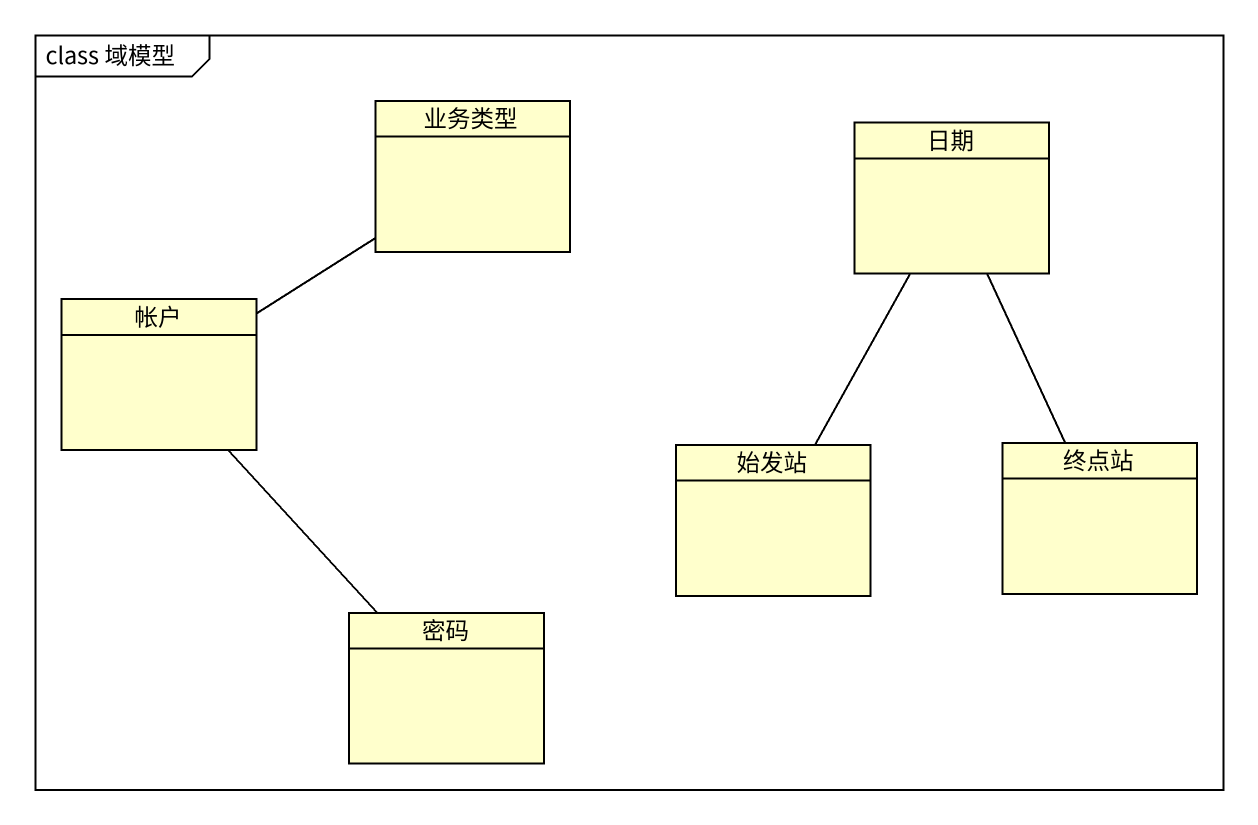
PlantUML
@startuml
mainframe class 域模型
hide circle
hide empty members
class 业务类型
class 日期
class 帐户
class 始发站
class 终点站
class 密码
日期 -- 始发站
日期 -- 终点站
帐户 -up- 业务类型
帐户 -- 密码
@enduml
